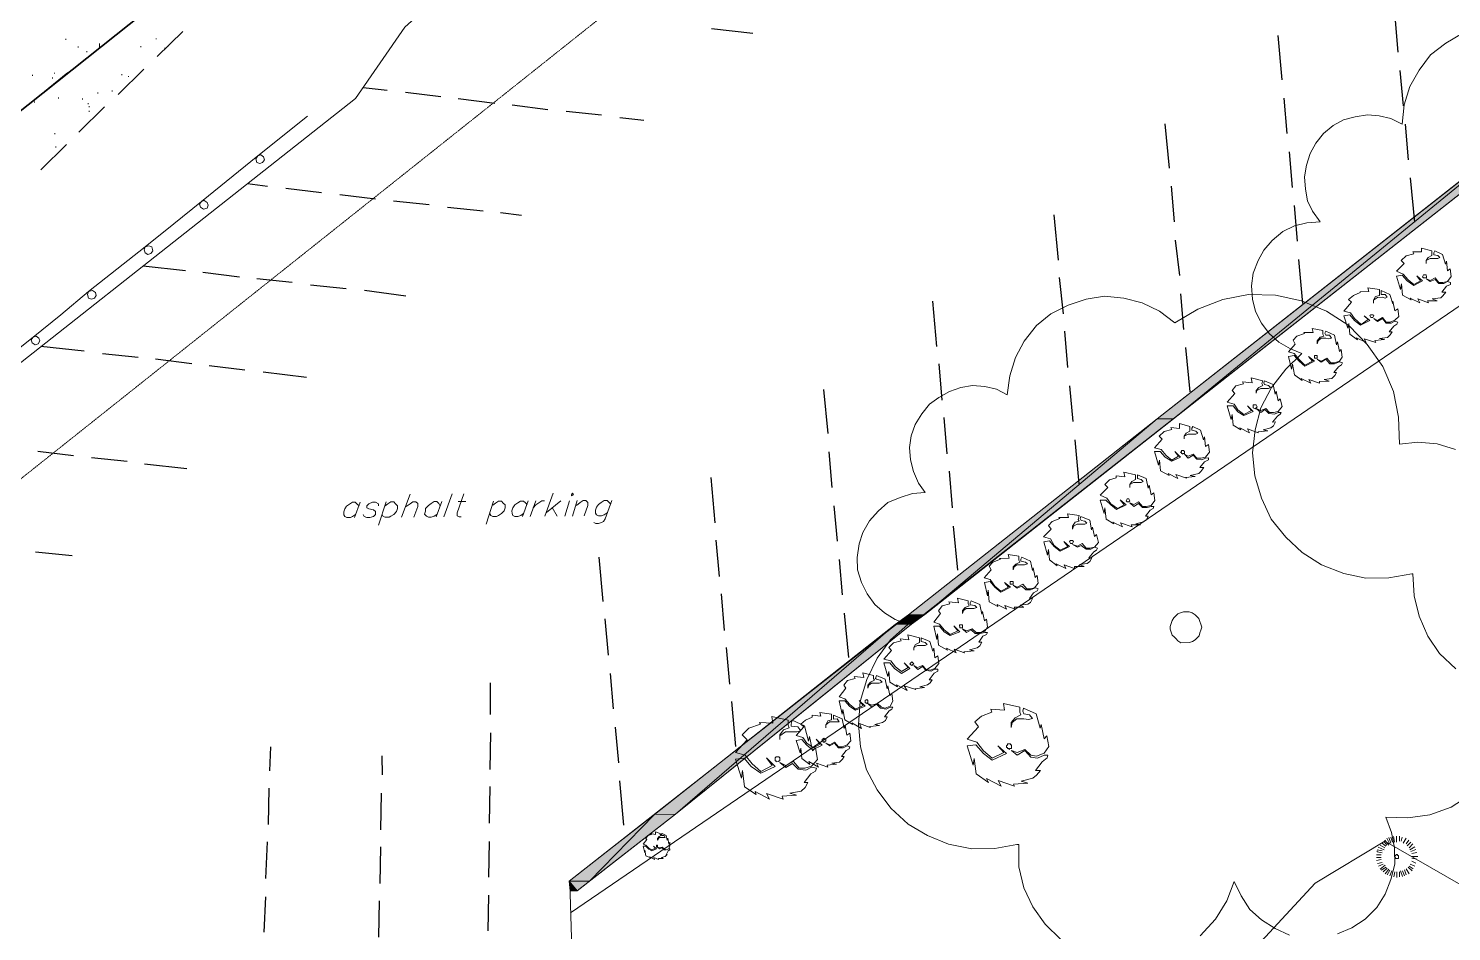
# Model space of a CAD drawing. Header units: inches. Extents: x -5728 to 15181, y 9834 to 15140.
# Drawn here: x 4789 to 5974, y 12573 to 13325 of the extents above; entities that cross this region are included whole.
import ezdxf

# ---------------------------------------------------------------- set-up
doc = ezdxf.new("R2010")
doc.units = ezdxf.units.IN
doc.header["$MEASUREMENT"] = 0
doc.linetypes.add('IMPORT-DASHEDX2 _4_', pattern=[0.1125, 0.075, -0.0375])
for name, color, linetype, lineweight in [('Building Setbacks', 1, 'IMPORT-DASHEDX2 _4_', 9), ('PDF_Geometry', 1, 'Continuous', 9), ('PDF_Solid Fills', 1, 'Continuous', 9), ('site plan converted for PDF_dwg', 1, 'Continuous', 9)]:
    doc.layers.add(name, color=color, linetype=linetype, lineweight=lineweight)

# ---------------------------------------------------------------- blocks, each defined once
blk = doc.blocks.new('site plan converted for PDF_dwg-1480341-SITE PLAN')
at = {"layer": 'PDF_Solid Fills', "lineweight": 15}
for points in [[(3605.7, 3125.8), (3619.3, 3125.8), (3939.3, 3384.2), (3698.8, 3197.9)], [(3619.3, 3125.8), (3939.3, 3384.2), (3952.9, 3384.2), (3698.7, 3187.3)], [(3397.7, 2964.2), (3411.3, 2964.2), (3605.7, 3125.8), (3516.2, 3056.2)], [(3411.3, 2964.2), (3605.7, 3125.8), (3619.3, 3125.8), (3516.1, 3045.6)], [(3386.5, 2956.2), (3400.1, 2956.2), (3397.7, 2964.2)], [(3400.1, 2956.2), (3397.7, 2964.2), (3411.3, 2964.2)], [(3184.9, 2799.4), (3202.5, 2799.4), (3386.5, 2956.2), (3333.6, 2915.1)], [(3202.5, 2799.4), (3386.5, 2956.2), (3400.1, 2956.2), (3333.5, 2903.4)], [(3113.7, 2744.2), (3130.5, 2744.2), (3184.9, 2799.4), (3151, 2773.1)], [(3130.5, 2744.2), (3184.9, 2799.4), (3202.5, 2799.4), (3150.9, 2759.9)], [(3114.5, 2736.2), (3120.1, 2736.2), (3113.7, 2744.2)], [(3120.1, 2736.2), (3113.7, 2744.2), (3130.5, 2744.2)]]:
    blk.add_hatch(color=155, dxfattribs=at).paths.add_polyline_path(points, flags=0)
at = {"layer": 'Building Setbacks', "color": 147}
blk.add_line((987.4, 1770.4), (4303.5, 4372.2), dxfattribs=at)
at = {"layer": 'PDF_Geometry', "color": 155, "lineweight": 15}
for p, q in [((4543.3, 3679.4), (3114.5, 2717.8)), ((2699.3, 3448.2), (2699.3, 3447.4)), ((2712.9, 3429), (2736.1, 3447.4)), ((2774.5, 3448.2), (2774.5, 3447.4)), ((2796.9, 3453.8), (2775.3, 3433)), ((2709.7, 3441.8), (2709.7, 3441)), ((2716.9, 3437.8), (2716.9, 3437)), ((2727.3, 3441), (2727.3, 3444.2)), ((2761.7, 3441.8), (2761.7, 3441)), ((2781.7, 3440.2), (2781.7, 3439.4)), ((2784.1, 3441.8), (2784.1, 3441)), ((2671.3, 3418.6), (2671.3, 3417.8)), ((2676.9, 3401), (2700.9, 3420.2)), ((2688.1, 3416.2), (2688.1, 3415.4)), ((2689.7, 3420.2), (2689.7, 3419.4)), ((2764.1, 3422.6), (2742.5, 3401.8)), ((2745.7, 3418.6), (2745.7, 3417.8)), ((2751.3, 3417), (2751.3, 3416.2)), ((2725.7, 3403.4), (2725.7, 3402.6)), ((2737.7, 3405), (2737.7, 3404.2)), ((2672.9, 3396.2), (2672.9, 3395.4)), ((2692.9, 3399.4), (2692.9, 3398.6)), ((2731.3, 3391.4), (2709.7, 3370.6)), ((2712.9, 3398.6), (2712.9, 3397.8)), ((2717.7, 3394.6), (2717.7, 3393.8)), ((2718.5, 3392.2), (2718.5, 3391.4)), ((2718.5, 3388.2), (2718.5, 3387.4)), ((2689.7, 3369.8), (2689.7, 3369)), ((2699.3, 3360.2), (2677.7, 3339.4)), ((2690.5, 3358.6), (2690.5, 3357.8)), ((2941.7, 3061), (2936.9, 3048.2)), ((2963.3, 3061), (2956.9, 3041.8)), ((2976.1, 3048.2), (2983.3, 3067.4)), ((3009.7, 3061), (3004.9, 3048.2)), ((3011.3, 3048.2), (3018.5, 3067.4)), ((3023.3, 3061), (3029.7, 3061)), ((3052.9, 3061), (3046.5, 3041.8)), ((3081.7, 3061), (3076.9, 3048.2)), ((3083.3, 3048.2), (3088.1, 3061)), ((3095.3, 3048.2), (3102.5, 3067.4)), ((3108.9, 3061), (3096.9, 3051.4)), ((3116.1, 3061), (3112.1, 3048.2)), ((3118.5, 3048.2), (3122.5, 3061)), ((3101.7, 3055.4), (3105.7, 3048.2)), ((3792.1, 2773), (3794.5, 2769.8)), ((3792.9, 2773.8), (3796.1, 2769.8)), ((3794.5, 2775.4), (3796.9, 2770.6)), ((3796.1, 2776.2), (3797.7, 2771.4)), ((3797.7, 2776.2), (3799.3, 2772.2)), ((3800.1, 2777), (3800.9, 2772.2)), ((3802.5, 2777), (3802.5, 2772.2)), ((3804.9, 2777), (3804.9, 2773)), ((3807.3, 2776.2), (3806.5, 2773)), ((3810.5, 2775.4), (3808.1, 2771.4)), ((3812.9, 2773.8), (3810.5, 2770.6)), ((3814.5, 2772.2), (3811.3, 2769)), ((3785.7, 2761.8), (3789.7, 2761.8)), ((3786.5, 2765.8), (3790.5, 2765)), ((3787.3, 2768.2), (3792.1, 2765.8)), ((3788.9, 2769.8), (3792.9, 2767.4)), ((3790.5, 2771.4), (3793.7, 2769)), ((3816.1, 2770.6), (3812.9, 2767.4)), ((3817.7, 2768.2), (3813.7, 2765.8)), ((3818.5, 2765.8), (3814.5, 2764.2)), ((3819.3, 2763.4), (3815.3, 2762.6)), ((3820.1, 2760.2), (3815.3, 2760.2)), ((3785.7, 2759.4), (3789.7, 2759.4)), ((3785.7, 2757), (3789.7, 2757.8)), ((3786.5, 2754.6), (3790.5, 2755.4)), ((3787.3, 2752.2), (3791.3, 2753.8)), ((3788.9, 2749.8), (3792.9, 2753)), ((3789.7, 2749), (3793.7, 2751.4)), ((3791.3, 2747.4), (3794.5, 2750.6)), ((3792.9, 2745.8), (3796.1, 2749.8)), ((3794.5, 2745), (3796.9, 2749)), ((3810.5, 2745), (3808.9, 2749)), ((3812.9, 2745.8), (3810.5, 2749.8)), ((3815.3, 2748.2), (3812.1, 2751.4)), ((3816.1, 2749.8), (3812.9, 2752.2)), ((3817.7, 2752.2), (3813.7, 2753.8)), ((3819.3, 2757.8), (3815.3, 2758.6)), ((3815.3, 2756.2), (3818.5, 2754.6)), ((3796.9, 2744.2), (3798.5, 2748.2)), ((3800.1, 2743.4), (3800.9, 2747.4)), ((3802.5, 2742.6), (3802.5, 2747.4)), ((3804.9, 2743.4), (3804.9, 2747.4)), ((3807.3, 2743.4), (3805.7, 2748.2)), ((3808.9, 2744.2), (3807.3, 2748.2))]:
    blk.add_line(p, q, dxfattribs=at)
at = {"layer": 'PDF_Geometry', "color": 165, "lineweight": 25}
for p, q in [((3805.7, 3459.4), (3808.1, 3429.8)), ((3271.3, 3449), (3236.9, 3453)), ((3708.1, 3444.2), (3711.3, 3407.4)), ((3809.7, 3414.6), (3812.1, 3385)), ((2966.5, 3403.4), (2946.5, 3405.8)), ((3011.3, 3397.8), (2981.7, 3401.8)), ((3056.1, 3392.2), (3025.7, 3396.2)), ((3100.1, 3386.6), (3070.5, 3390.6)), ((3712.9, 3392.2), (3715.3, 3362.6)), ((3144.9, 3381.8), (3115.3, 3385)), ((3180.1, 3377), (3160.1, 3379.4)), ((3613.7, 3371.4), (3616.9, 3334.6)), ((3813.7, 3369.8), (3816.1, 3340.2)), ((3716.9, 3347.4), (3719.3, 3317.8)), ((2866.5, 3324.2), (2849.7, 3326.6)), ((2911.3, 3318.6), (2881.7, 3322.6)), ((2956.1, 3313), (2926.5, 3317)), ((3618.5, 3319.4), (3620.9, 3289.8)), ((3817.7, 3325), (3820.9, 3288.2)), ((3000.9, 3308.2), (2971.3, 3311.4)), ((3045.7, 3302.6), (3016.1, 3305.8)), ((3077.7, 3298.6), (3060.1, 3301)), ((3520.9, 3296.2), (3524.1, 3258.6)), ((3720.9, 3302.6), (3723.3, 3273)), ((3621.7, 3274.6), (3624.9, 3245)), ((2797.7, 3254.6), (2762.5, 3258.6)), ((3724.1, 3257.8), (3727.3, 3221)), ((2842.5, 3249), (2812.1, 3253)), ((2886.5, 3244.2), (2856.9, 3247.4)), ((2931.3, 3238.6), (2901.7, 3241.8)), ((2980.9, 3232.2), (2946.5, 3237)), ((3524.9, 3244.2), (3528.1, 3213.8)), ((3419.3, 3225), (3422.5, 3187.4)), ((3625.7, 3229.8), (3628.1, 3200.2)), ((3528.9, 3199.4), (3531.3, 3169)), ((2712.9, 3188.2), (2676.9, 3192.2)), ((2757.7, 3182.6), (2728.1, 3185.8)), ((2802.5, 3177), (2772.1, 3181)), ((2846.5, 3171.4), (2816.9, 3175.4)), ((3629.7, 3185), (3632.9, 3148.2)), ((2897.7, 3165), (2861.7, 3169.8)), ((3424.1, 3173), (3426.5, 3142.6)), ((3328.1, 3152.2), (3331.3, 3115.4)), ((3532.9, 3153.8), (3535.3, 3124.2)), ((3428.1, 3128.2), (3430.5, 3097.8)), ((2703.3, 3101), (2673.7, 3105)), ((3536.9, 3109), (3540.1, 3072.2)), ((2748.1, 3096.2), (2718.5, 3099.4)), ((2797.7, 3089.8), (2762.5, 3093.8)), ((3332.1, 3100.2), (3334.5, 3070.6)), ((3432.1, 3083.4), (3434.5, 3053)), ((3233.7, 3079.4), (3236.9, 3041.8)), ((3336.1, 3055.4), (3338.5, 3025.8)), ((3435.3, 3037.8), (3438.5, 3001)), ((2701.7, 3017.8), (2671.3, 3021)), ((3237.7, 3027.4), (3240.1, 2997)), ((3140.1, 3013.8), (3143.3, 2977)), ((3340.1, 3010.6), (3342.5, 2981)), ((3241.7, 2982.6), (3244.1, 2952.2)), ((3144.9, 2962.6), (3147.3, 2932.2)), ((3344.1, 2965.8), (3347.3, 2929)), ((3245.7, 2937.8), (3248.1, 2907.4)), ((3148.9, 2917), (3151.3, 2887.4)), ((3048.9, 2909.8), (3048.9, 2883.4)), ((3249.7, 2893), (3252.9, 2855.4)), ((3048.9, 2868.2), (3048.1, 2837.8)), ((3152.9, 2872.2), (3155.3, 2842.6)), ((2865.7, 2857.8), (2864.9, 2837.8)), ((2958.5, 2849.8), (2958.5, 2833.8)), ((2864.1, 2823.4), (2863.3, 2793)), ((3048.1, 2823.4), (3047.3, 2793)), ((3156.1, 2827.4), (3159.3, 2790.6)), ((2957.7, 2818.6), (2956.9, 2788.2)), ((2862.5, 2778.6), (2860.9, 2748.2)), ((2956.9, 2773.8), (2956.1, 2743.4)), ((3047.3, 2777.8), (3046.5, 2748.2)), ((2860.9, 2733), (2859.3, 2703.4)), ((2955.3, 2729), (2954.5, 2698.6)), ((3046.5, 2733), (3045.7, 2703.4))]:
    blk.add_line(p, q, dxfattribs=at)
at = {"layer": 'PDF_Geometry', "color": 157, "lineweight": 35, "flags": 128}
blk.add_lwpolyline([(1834.5, 362.6), (4520.1, 325), (4553.7, 4365.8), (4155.3, 4561), (679.3, 1833.8)], close=True, dxfattribs=at)
at = {"layer": 'PDF_Geometry', "color": 155, "lineweight": 15, "flags": 128}
for points in [[(4090.5, 4273.8), (4061.7, 4280.2), (3989.7, 4261), (3863.3, 4188.2), (3843.3, 4096.2), (3748.9, 4089), (3404.1, 3861), (3161.7, 3677.8), (3098.5, 3560.2), (2981.7, 3456.2), (2940.1, 3397), (2523.3, 3073), (2161.7, 2769.8), (2062.5, 2687.4), (2060.1, 2472.2), (2195.3, 2394.6), (2096.9, 2289), (2048.9, 2209), (2038.5, 2017.8)], [(3861.7, 3445), (3848.1, 3437), (3835.3, 3427.4), (3825.7, 3414.6), (3817.7, 3401), (3812.9, 3385.8), (3811.3, 3369.8), (3801.7, 3374.6), (3792.1, 3377), (3782.5, 3377.8), (3772.1, 3376.2), (3762.5, 3373.8), (3753.7, 3369), (3745.7, 3362.6), (3739.3, 3354.6), (3734.5, 3345.8), (3731.3, 3336.2), (3729.7, 3326.6), (3730.5, 3316.2), (3732.1, 3306.6), (3736.1, 3297.8), (3742.5, 3289), (3731.3, 3288.2), (3720.9, 3285.8), (3711.3, 3281), (3702.5, 3273.8), (3695.3, 3265.8), (3690.5, 3257), (3686.5, 3246.6), (3684.9, 3236.2), (3685.7, 3225), (3688.1, 3214.6), (3692.9, 3205), (3699.3, 3196.2), (3707.3, 3189), (3716.9, 3183.4), (3726.5, 3179.4), (3712.9, 3166.6), (3700.9, 3151.4), (3692.1, 3134.6), (3687.3, 3116.2), (3684.9, 3097), (3686.5, 3077.8), (3692.1, 3059.4), (3700.1, 3041.8), (3712.1, 3026.6), (3725.7, 3013.8), (3741.7, 3003.4), (3760.1, 2996.2), (3778.5, 2992.2), (3797.7, 2992.2), (3816.9, 2995.4), (3817.7, 2995.4), (3818.5, 2977), (3822.5, 2960.2), (3829.7, 2943.4), (3839.3, 2929), (3852.9, 2916.2)], [(2900.1, 3382.6), (2858.5, 3349.8), (2811.3, 3312.2), (2788.1, 3293.8), (2764.1, 3274.6), (2716.9, 3237.8), (2693.7, 3218.6), (2670.5, 3200.2), (2623.3, 3163.4), (2600.1, 3144.2), (2576.1, 3125.8), (2528.9, 3088.2), (2505.7, 3069.8), (2482.5, 3051.4), (2435.3, 3013.8), (2412.1, 2995.4), (2388.1, 2976.2), (2340.9, 2939.4), (2317.7, 2921), (2294.5, 2901.8), (2247.3, 2865), (2223.3, 2845.8), (2181.7, 2813)], [(3638.5, 2695.4), (3651.3, 2709), (3660.9, 2724.2), (3667.3, 2740.2), (3672.9, 2728.2), (3680.1, 2717), (3689.7, 2708.2), (3700.9, 2701), (3712.9, 2695.4)], [(3752.9, 2696.2), (3764.9, 2701), (3776.1, 2708.2), (3785.7, 2717.8), (3792.9, 2729), (3797.7, 2741), (3800.9, 2753.8), (3800.9, 2767.4), (3798.5, 2780.2), (3793.7, 2793), (3812.1, 2792.2), (3830.5, 2794.6), (3848.1, 2801), (3863.3, 2810.6)], [(3853.7, 3098.6), (3838.5, 3103.4), (3822.5, 3105), (3807.3, 3103.4), (3806.5, 3125.8), (3802.5, 3147.4), (3793.7, 3168.2), (3780.9, 3186.6), (3765.7, 3202.6), (3747.3, 3214.6), (3726.5, 3223.4), (3704.9, 3228.2), (3682.5, 3229), (3660.9, 3225), (3640.1, 3217), (3620.9, 3205.8), (3608.1, 3215.4), (3593.7, 3222.6), (3578.5, 3226.6), (3562.5, 3228.2), (3547.3, 3225.8), (3532.1, 3221), (3517.7, 3213.8), (3505.7, 3204.2), (3495.3, 3191.4), (3488.1, 3177.8), (3483.3, 3162.6), (3480.9, 3146.6), (3472.1, 3151.4), (3462.5, 3153.8), (3452.1, 3154.6), (3442.5, 3153), (3432.9, 3149.8), (3424.1, 3145), (3416.1, 3139.4), (3409.7, 3131.4), (3404.1, 3122.6), (3400.9, 3113), (3399.3, 3103.4), (3400.1, 3093), (3402.5, 3083.4), (3406.5, 3073.8), (3412.1, 3065.8), (3401.7, 3065), (3391.3, 3061.8), (3380.9, 3057.8), (3372.9, 3050.6), (3365.7, 3042.6), (3360.1, 3033), (3356.9, 3023.4), (3355.3, 3012.2), (3355.3, 3001.8), (3358.5, 2991.4), (3363.3, 2981.8), (3369.7, 2973), (3377.7, 2965.8), (3386.5, 2960.2), (3396.9, 2956.2), (3382.5, 2943.4), (3371.3, 2928.2), (3362.5, 2910.6), (3356.9, 2892.2), (3355.3, 2873), (3356.9, 2854.6), (3361.7, 2835.4), (3370.5, 2818.6), (3381.7, 2803.4), (3396.1, 2789.8), (3412.1, 2780.2), (3429.7, 2773), (3448.9, 2769), (3468.1, 2769), (3486.5, 2772.2), (3488.1, 2772.2), (3488.1, 2753.8), (3492.1, 2736.2), (3499.3, 2720.2), (3509.7, 2705.8), (3522.5, 2693)], [(2940.9, 3057.8), (2939.3, 3059.4), (2937.7, 3061), (2935.3, 3061), (2932.9, 3059.4), (2930.5, 3057.8), (2928.9, 3055.4), (2928.1, 3053), (2928.1, 3050.6), (2928.9, 3049), (2930.5, 3048.2), (2933.7, 3048.2), (2935.3, 3049), (2937.7, 3050.6)], [(2956.9, 3057.8), (2956.9, 3059.4), (2954.5, 3061), (2952.1, 3061), (2948.9, 3059.4), (2947.3, 3057.8), (2947.3, 3056.2), (2948.9, 3055.4), (2952.9, 3054.6), (2954.5, 3053), (2954.5, 3050.6), (2952.9, 3049), (2949.7, 3048.2), (2947.3, 3048.2), (2944.9, 3049), (2944.1, 3050.6)], [(2962.5, 3057.8), (2964.9, 3059.4), (2967.3, 3061), (2969.7, 3061), (2971.3, 3059.4), (2972.9, 3057.8), (2972.9, 3055.4), (2972.1, 3053), (2969.7, 3050.6), (2967.3, 3049), (2965.7, 3048.2), (2962.5, 3048.2), (2960.9, 3049), (2960.1, 3050.6)], [(2980.1, 3057), (2983.3, 3059.4), (2985.7, 3061), (2988.1, 3061), (2989.7, 3059.4), (2989.7, 3057), (2986.5, 3048.2)], [(3008.1, 3057.8), (3007.3, 3059.4), (3005.7, 3061), (3003.3, 3061), (3000.9, 3059.4), (2998.5, 3057.8), (2996.1, 3055.4), (2996.1, 3053), (2995.3, 3050.6), (2996.9, 3049), (2998.5, 3048.2), (3000.9, 3048.2), (3003.3, 3049), (3005.7, 3050.6)], [(3028.1, 3067.4), (3022.5, 3051.4), (3022.5, 3049), (3024.1, 3048.2), (3025.7, 3048.2)], [(3052.1, 3057.8), (3054.5, 3059.4), (3056.9, 3061), (3059.3, 3061), (3060.9, 3059.4), (3062.5, 3057.8), (3062.5, 3055.4), (3061.7, 3053), (3059.3, 3050.6), (3056.9, 3049), (3055.3, 3048.2), (3052.1, 3048.2), (3050.5, 3049), (3049.7, 3050.6)], [(3080.9, 3057.8), (3079.3, 3059.4), (3077.7, 3061), (3075.3, 3061), (3072.9, 3059.4), (3070.5, 3057.8), (3068.9, 3055.4), (3068.1, 3053), (3068.1, 3050.6), (3068.9, 3049), (3070.5, 3048.2), (3072.9, 3048.2), (3075.3, 3049), (3077.7, 3050.6)], [(3085.7, 3055.4), (3088.1, 3057.8), (3090.5, 3059.4), (3092.9, 3061), (3095.3, 3061)], [(3121.7, 3057), (3124.9, 3059.4), (3127.3, 3061), (3129.7, 3061), (3131.3, 3059.4), (3131.3, 3057), (3128.1, 3048.2)], [(3151.3, 3061), (3145.7, 3045.8), (3144.1, 3043.4), (3142.5, 3042.6), (3140.1, 3041.8), (3137.7, 3041.8), (3136.1, 3042.6)], [(3150.5, 3057.8), (3148.9, 3059.4), (3147.3, 3061), (3144.9, 3061), (3142.5, 3059.4), (3140.1, 3057.8), (3138.5, 3055.4), (3137.7, 3053), (3137.7, 3050.6), (3138.5, 3049), (3140.1, 3048.2), (3142.5, 3048.2), (3144.9, 3049), (3147.3, 3050.6)], [(4020.1, 2464.2), (4062.5, 2578.6), (4056.9, 2673.8), (4027.3, 2721.8), (3967.3, 2736.2), (3881.7, 2721), (3792.9, 2773), (3734.5, 2738.6), (3675.3, 2675.4), (3661.7, 2665), (3592.9, 2657.8), (3529.7, 2652.2)], [(3786.5, 2765), (3786.5, 2764.2), (3790.5, 2763.4)], [(3114.5, 2736.2), (3114.5, 2733.8), (3116.1, 2660.2), (3115.3, 2613.8)]]:
    blk.add_lwpolyline(points, dxfattribs=at)
for points in [[(3202.5, 2799.4), (3400.1, 2956.2), (3952.9, 3384.2), (4487.3, 3795.4), (4488.1, 3950.6), (4195.3, 4193.8), (4095.3, 4280.2), (4090.5, 4273.8), (4178.5, 4197.8), (4479.3, 3946.6), (4477.7, 3799.4), (3947.3, 3390.6), (3605.7, 3125.8), (3397.7, 2964.2), (3113.7, 2744.2), (3114.5, 2736.2), (3120.1, 2736.2)], [(2862.5, 3344.2), (2864.1, 3346.6), (2863.3, 3349), (2860.9, 3350.6), (2858.5, 3349.8), (2856.9, 3347.4), (2857.7, 3344.2), (2860.1, 3343.4)], [(2816.1, 3306.6), (2816.9, 3309), (2816.1, 3311.4), (2813.7, 3313), (2811.3, 3312.2), (2809.7, 3309.8), (2810.5, 3307.4), (2812.9, 3305.8)], [(2768.9, 3269), (2770.5, 3271.4), (2769.7, 3274.6), (2767.3, 3275.4), (2764.1, 3274.6), (2763.3, 3272.2), (2764.1, 3269.8), (2766.5, 3268.2)], [(3839.3, 3222.6), (3835.3, 3224.2), (3842.5, 3225), (3844.1, 3226.6), (3846.5, 3229.8), (3843.3, 3229.8), (3847.3, 3234.6), (3850.5, 3236.2), (3850.5, 3237.8), (3848.1, 3238.6), (3844.9, 3237), (3840.9, 3237), (3837.7, 3240.2), (3833.7, 3238.6), (3830.5, 3241), (3833.7, 3239.4), (3837.7, 3241.8), (3840.9, 3237.8), (3844.1, 3237.8), (3848.1, 3238.6), (3851.3, 3242.6), (3850.5, 3249), (3848.1, 3247.4), (3847.3, 3255.4), (3846.5, 3253), (3844.1, 3261), (3837.7, 3264.2), (3836.9, 3262.6), (3836.9, 3261), (3840.1, 3260.2), (3841.7, 3258.6), (3840.1, 3257.8), (3833.7, 3257.8), (3830.5, 3256.2), (3830.5, 3253.8), (3830.5, 3256.2), (3832.1, 3258.6), (3835.3, 3260.2), (3835.3, 3264.2), (3826.5, 3266.6), (3826.5, 3263.4), (3819.3, 3263.4), (3820.1, 3261.8), (3813.7, 3260.2), (3809.7, 3256.2), (3812.1, 3253.8), (3805.7, 3247.4), (3811.3, 3245), (3815.3, 3240.2), (3820.1, 3236.2), (3825.7, 3239.4), (3822.5, 3243.4), (3827.3, 3239.4), (3820.1, 3235.4), (3814.5, 3239.4), (3810.5, 3244.2), (3805.7, 3243.4), (3808.9, 3232.2), (3809.7, 3237), (3810.5, 3227.4), (3817.7, 3223.4), (3816.9, 3225), (3824.9, 3221), (3823.3, 3224.2), (3832.1, 3221), (3831.3, 3222.6)], [(2721.7, 3232.2), (2723.3, 3234.6), (2722.5, 3237), (2720.1, 3238.6), (2716.9, 3237.8), (2716.1, 3235.4), (2716.9, 3232.2), (2719.3, 3231.4)], [(3830.5, 3242.6), (3830.5, 3244.2), (3828.1, 3244.2), (3827.3, 3242.6), (3828.1, 3241.8), (3830.5, 3241.8)], [(3795.3, 3190.6), (3791.3, 3191.4), (3797.7, 3192.2), (3800.1, 3194.6), (3801.7, 3197), (3799.3, 3197), (3803.3, 3201.8), (3805.7, 3203.4), (3806.5, 3205), (3804.1, 3205.8), (3800.9, 3204.2), (3796.9, 3204.2), (3793.7, 3208.2), (3789.7, 3205.8), (3786.5, 3208.2), (3789.7, 3206.6), (3793.7, 3209), (3796.9, 3205), (3800.1, 3205), (3804.1, 3206.6), (3807.3, 3209.8), (3806.5, 3216.2), (3804.1, 3214.6), (3802.5, 3222.6), (3802.5, 3220.2), (3800.1, 3228.2), (3792.9, 3231.4), (3792.9, 3228.2), (3796.1, 3228.2), (3797.7, 3225.8), (3796.1, 3225), (3793.7, 3225.8), (3789.7, 3225.8), (3786.5, 3223.4), (3786.5, 3221), (3786.5, 3223.4), (3788.1, 3226.6), (3791.3, 3227.4), (3791.3, 3232.2), (3781.7, 3233.8), (3782.5, 3230.6), (3775.3, 3230.6), (3775.3, 3229.8), (3769.7, 3227.4), (3765.7, 3224.2), (3768.1, 3221.8), (3761.7, 3214.6), (3767.3, 3213), (3770.5, 3208.2), (3776.1, 3203.4), (3781.7, 3207.4), (3778.5, 3210.6), (3783.3, 3206.6), (3775.3, 3202.6), (3770.5, 3206.6), (3766.5, 3211.4), (3761.7, 3210.6), (3764.9, 3200.2), (3765.7, 3204.2), (3766.5, 3195.4), (3772.9, 3190.6), (3772.1, 3192.2), (3780.1, 3188.2), (3778.5, 3191.4), (3788.1, 3188.2), (3787.3, 3189.8)], [(3786.5, 3210.6), (3785.7, 3211.4), (3784.1, 3211.4), (3783.3, 3210.6), (3784.1, 3209), (3785.7, 3209)], [(2674.5, 3194.6), (2676.1, 3197), (2675.3, 3199.4), (2672.9, 3201), (2670.5, 3200.2), (2668.9, 3197.8), (2669.7, 3195.4), (2672.1, 3193.8)], [(3748.9, 3156.2), (3744.9, 3157.8), (3751.3, 3158.6), (3753.7, 3161), (3755.3, 3163.4), (3752.9, 3163.4), (3756.9, 3168.2), (3759.3, 3169.8), (3760.1, 3171.4), (3757.7, 3172.2), (3753.7, 3170.6), (3749.7, 3170.6), (3746.5, 3174.6), (3742.5, 3172.2), (3739.3, 3174.6), (3742.5, 3173), (3747.3, 3175.4), (3750.5, 3171.4), (3753.7, 3171.4), (3757.7, 3173), (3760.1, 3176.2), (3759.3, 3182.6), (3757.7, 3181), (3756.1, 3189), (3755.3, 3186.6), (3753.7, 3194.6), (3746.5, 3197.8), (3745.7, 3196.2), (3746.5, 3194.6), (3749.7, 3194.6), (3751.3, 3192.2), (3748.9, 3191.4), (3746.5, 3192.2), (3742.5, 3192.2), (3740.1, 3189.8), (3739.3, 3187.4), (3739.3, 3189.8), (3741.7, 3193), (3744.9, 3193.8), (3744.1, 3195.4), (3744.1, 3198.6), (3735.3, 3200.2), (3736.1, 3197), (3728.1, 3197), (3728.9, 3196.2), (3722.5, 3193.8), (3719.3, 3190.6), (3720.9, 3187.4), (3715.3, 3181), (3720.1, 3179.4), (3724.1, 3174.6), (3728.9, 3169.8), (3735.3, 3173), (3732.1, 3177), (3736.9, 3173), (3728.9, 3169), (3724.1, 3173), (3720.1, 3177.8), (3715.3, 3177), (3717.7, 3166.6), (3718.5, 3170.6), (3720.1, 3161.8), (3726.5, 3157), (3725.7, 3158.6), (3733.7, 3154.6), (3732.1, 3157.8), (3740.9, 3154.6), (3740.9, 3156.2)], [(3739.3, 3177), (3739.3, 3177.8), (3736.9, 3177.8), (3736.9, 3175.4), (3739.3, 3175.4)], [(3697.7, 3115.4), (3693.7, 3116.2), (3700.1, 3117.8), (3702.5, 3119.4), (3704.1, 3122.6), (3701.7, 3122.6), (3705.7, 3127.4), (3708.1, 3129), (3708.9, 3130.6), (3706.5, 3130.6), (3703.3, 3129), (3698.5, 3129.8), (3695.3, 3133), (3692.1, 3130.6), (3688.1, 3133.8), (3692.1, 3132.2), (3696.1, 3133.8), (3699.3, 3130.6), (3702.5, 3130.6), (3706.5, 3131.4), (3709.7, 3135.4), (3708.1, 3141.8), (3706.5, 3140.2), (3704.9, 3148.2), (3704.1, 3145.8), (3702.5, 3153.8), (3695.3, 3157), (3694.5, 3155.4), (3695.3, 3153.8), (3698.5, 3153), (3700.1, 3151.4), (3698.5, 3150.6), (3692.1, 3150.6), (3688.9, 3149), (3688.1, 3146.6), (3688.1, 3149), (3690.5, 3151.4), (3693.7, 3153), (3692.9, 3154.6), (3693.7, 3157), (3684.1, 3159.4), (3684.9, 3155.4), (3676.9, 3156.2), (3677.7, 3154.6), (3671.3, 3153), (3668.1, 3149), (3670.5, 3146.6), (3664.1, 3139.4), (3669.7, 3137.8), (3672.9, 3133), (3677.7, 3129), (3684.1, 3132.2), (3680.9, 3136.2), (3685.7, 3131.4), (3677.7, 3128.2), (3672.9, 3131.4), (3668.9, 3136.2), (3664.1, 3136.2), (3667.3, 3125), (3668.1, 3129), (3668.9, 3120.2), (3675.3, 3116.2), (3674.5, 3117.8), (3682.5, 3113.8), (3680.9, 3117), (3689.7, 3113.8), (3689.7, 3114.6)], [(3688.9, 3135.4), (3688.1, 3137), (3685.7, 3137), (3685.7, 3134.6), (3687.3, 3133.8), (3688.1, 3134.6)], [(3636.9, 3077.8), (3632.9, 3078.6), (3640.1, 3080.2), (3641.7, 3081.8), (3644.1, 3085), (3640.9, 3085), (3644.9, 3089.8), (3648.1, 3091.4), (3648.1, 3093), (3645.7, 3093), (3642.5, 3091.4), (3638.5, 3092.2), (3635.3, 3095.4), (3631.3, 3093), (3628.1, 3096.2), (3631.3, 3094.6), (3635.3, 3096.2), (3638.5, 3093), (3641.7, 3093), (3645.7, 3093.8), (3648.9, 3097.8), (3648.1, 3104.2), (3645.7, 3102.6), (3644.9, 3110.6), (3644.1, 3108.2), (3641.7, 3116.2), (3635.3, 3119.4), (3634.5, 3117.8), (3634.5, 3116.2), (3637.7, 3115.4), (3639.3, 3113.8), (3637.7, 3113), (3631.3, 3113), (3628.1, 3111.4), (3628.1, 3109), (3628.1, 3111.4), (3629.7, 3113.8), (3632.9, 3115.4), (3632.9, 3119.4), (3624.1, 3121.8), (3624.1, 3117.8), (3616.9, 3118.6), (3617.7, 3117), (3611.3, 3115.4), (3607.3, 3111.4), (3609.7, 3109), (3603.3, 3101.8), (3608.9, 3100.2), (3612.9, 3095.4), (3617.7, 3091.4), (3623.3, 3094.6), (3620.1, 3098.6), (3624.9, 3093.8), (3617.7, 3090.6), (3612.1, 3093.8), (3608.1, 3098.6), (3603.3, 3098.6), (3606.5, 3087.4), (3607.3, 3091.4), (3608.1, 3082.6), (3615.3, 3078.6), (3614.5, 3080.2), (3622.5, 3076.2), (3620.9, 3079.4), (3629.7, 3076.2), (3628.9, 3077)], [(3628.1, 3097.8), (3628.1, 3098.6), (3627.3, 3099.4), (3625.7, 3099.4), (3625.7, 3098.6), (3624.9, 3097.8), (3625.7, 3097.8), (3625.7, 3097), (3626.5, 3097), (3626.5, 3096.2), (3627.3, 3097), (3628.1, 3097)], [(3591.3, 3037.8), (3587.3, 3038.6), (3593.7, 3040.2), (3596.1, 3041.8), (3597.7, 3045), (3595.3, 3045), (3599.3, 3049.8), (3601.7, 3051.4), (3602.5, 3053), (3600.1, 3053), (3596.9, 3052.2), (3592.9, 3052.2), (3589.7, 3055.4), (3585.7, 3053), (3582.5, 3056.2), (3585.7, 3054.6), (3589.7, 3057), (3592.9, 3053), (3596.1, 3053), (3600.1, 3053.8), (3603.3, 3057.8), (3602.5, 3064.2), (3600.1, 3062.6), (3598.5, 3070.6), (3597.7, 3068.2), (3596.1, 3076.2), (3588.9, 3079.4), (3588.9, 3076.2), (3592.1, 3075.4), (3593.7, 3073.8), (3592.1, 3073), (3585.7, 3073), (3582.5, 3071.4), (3582.5, 3069), (3582.5, 3071.4), (3584.1, 3073.8), (3587.3, 3075.4), (3587.3, 3079.4), (3577.7, 3081.8), (3578.5, 3077.8), (3571.3, 3078.6), (3571.3, 3077), (3565.7, 3075.4), (3561.7, 3071.4), (3564.1, 3069), (3557.7, 3062.6), (3563.3, 3060.2), (3566.5, 3055.4), (3572.1, 3051.4), (3577.7, 3054.6), (3574.5, 3058.6), (3579.3, 3054.6), (3571.3, 3050.6), (3566.5, 3054.6), (3562.5, 3058.6), (3557.7, 3058.6), (3560.9, 3047.4), (3561.7, 3052.2), (3562.5, 3042.6), (3568.9, 3038.6), (3568.1, 3040.2), (3576.1, 3036.2), (3574.5, 3039.4), (3584.1, 3036.2), (3583.3, 3037.8)], [(3117.7, 3065.8), (3117.7, 3065), (3119.3, 3065.8), (3118.5, 3067.4)], [(3582.5, 3057.8), (3581.7, 3059.4), (3580.1, 3059.4), (3579.3, 3057.8), (3580.1, 3057), (3581.7, 3057)], [(3544.1, 3003.4), (3540.1, 3005), (3546.5, 3005.8), (3548.9, 3007.4), (3550.5, 3010.6), (3548.1, 3010.6), (3552.1, 3015.4), (3554.5, 3017), (3555.3, 3018.6), (3552.9, 3019.4), (3549.7, 3017.8), (3545.7, 3017.8), (3541.7, 3021), (3538.5, 3019.4), (3534.5, 3021.8), (3538.5, 3020.2), (3542.5, 3022.6), (3545.7, 3018.6), (3548.9, 3018.6), (3552.9, 3019.4), (3556.1, 3023.4), (3554.5, 3029.8), (3552.9, 3028.2), (3551.3, 3036.2), (3550.5, 3033.8), (3548.9, 3041.8), (3541.7, 3045), (3540.9, 3043.4), (3541.7, 3041.8), (3544.9, 3041), (3546.5, 3039.4), (3544.9, 3038.6), (3538.5, 3038.6), (3535.3, 3037), (3534.5, 3034.6), (3534.5, 3037), (3536.9, 3040.2), (3540.1, 3041), (3539.3, 3042.6), (3540.1, 3045.8), (3530.5, 3047.4), (3531.3, 3044.2), (3523.3, 3044.2), (3524.1, 3043.4), (3517.7, 3041), (3514.5, 3037.8), (3516.9, 3034.6), (3510.5, 3028.2), (3516.1, 3026.6), (3519.3, 3021), (3524.1, 3017), (3530.5, 3020.2), (3527.3, 3024.2), (3532.1, 3020.2), (3524.1, 3016.2), (3519.3, 3020.2), (3515.3, 3025), (3510.5, 3024.2), (3513.7, 3013), (3514.5, 3017.8), (3515.3, 3009), (3521.7, 3004.2), (3520.9, 3005.8), (3528.9, 3001.8), (3527.3, 3005), (3536.1, 3001.8), (3536.1, 3003.4)], [(3535.3, 3024.2), (3534.5, 3025), (3532.9, 3025), (3532.1, 3024.2), (3532.9, 3022.6), (3534.5, 3022.6)], [(3493.7, 2969.8), (3490.5, 2971.4), (3496.9, 2972.2), (3499.3, 2973.8), (3500.9, 2977), (3498.5, 2977), (3501.7, 2981.8), (3504.9, 2983.4), (3505.7, 2985), (3503.3, 2985.8), (3499.3, 2984.2), (3495.3, 2984.2), (3492.1, 2987.4), (3488.1, 2985.8), (3484.9, 2988.2), (3488.1, 2986.6), (3492.9, 2989), (3496.1, 2985), (3499.3, 2985), (3502.5, 2985.8), (3505.7, 2989.8), (3504.9, 2996.2), (3503.3, 2994.6), (3501.7, 3002.6), (3500.9, 3000.2), (3499.3, 3008.2), (3492.1, 3011.4), (3491.3, 3009.8), (3491.3, 3008.2), (3495.3, 3007.4), (3496.9, 3005.8), (3494.5, 3005), (3488.1, 3005), (3485.7, 3003.4), (3484.9, 3001), (3484.9, 3003.4), (3487.3, 3005.8), (3490.5, 3007.4), (3489.7, 3009), (3489.7, 3012.2), (3480.9, 3013.8), (3481.7, 3010.6), (3473.7, 3010.6), (3474.5, 3009.8), (3468.1, 3007.4), (3464.9, 3004.2), (3466.5, 3001), (3460.9, 2994.6), (3465.7, 2993), (3469.7, 2987.4), (3474.5, 2983.4), (3480.9, 2986.6), (3477.7, 2990.6), (3482.5, 2986.6), (3474.5, 2982.6), (3469.7, 2986.6), (3465.7, 2991.4), (3460.9, 2990.6), (3463.3, 2979.4), (3464.1, 2984.2), (3464.9, 2974.6), (3472.1, 2970.6), (3471.3, 2972.2), (3479.3, 2968.2), (3477.7, 2971.4), (3486.5, 2968.2), (3485.7, 2969.8)], [(3484.9, 2989.8), (3484.9, 2991.4), (3482.5, 2991.4), (3482.5, 2989), (3484.9, 2989)], [(3452.1, 2933.8), (3448.1, 2934.6), (3454.5, 2936.2), (3456.9, 2937.8), (3458.5, 2941), (3456.1, 2941), (3459.3, 2945.8), (3462.5, 2947.4), (3463.3, 2949), (3460.9, 2949), (3456.9, 2948.2), (3452.9, 2948.2), (3449.7, 2951.4), (3445.7, 2949), (3442.5, 2952.2), (3445.7, 2950.6), (3450.5, 2952.2), (3453.7, 2949), (3456.9, 2949), (3460.9, 2949.8), (3463.3, 2953.8), (3462.5, 2960.2), (3460.9, 2958.6), (3459.3, 2966.6), (3458.5, 2964.2), (3456.9, 2972.2), (3449.7, 2975.4), (3448.9, 2973.8), (3448.9, 2972.2), (3452.9, 2971.4), (3454.5, 2969.8), (3452.1, 2969), (3445.7, 2969), (3443.3, 2967.4), (3442.5, 2965), (3442.5, 2967.4), (3444.9, 2969.8), (3448.1, 2971.4), (3447.3, 2973), (3447.3, 2975.4), (3438.5, 2977.8), (3439.3, 2973.8), (3431.3, 2974.6), (3432.1, 2973), (3425.7, 2971.4), (3422.5, 2967.4), (3424.1, 2965), (3418.5, 2957.8), (3423.3, 2956.2), (3427.3, 2951.4), (3432.1, 2947.4), (3438.5, 2950.6), (3435.3, 2954.6), (3440.1, 2949.8), (3432.1, 2946.6), (3427.3, 2949.8), (3423.3, 2954.6), (3418.5, 2954.6), (3420.9, 2943.4), (3421.7, 2948.2), (3422.5, 2938.6), (3429.7, 2934.6), (3428.9, 2936.2), (3436.9, 2932.2), (3435.3, 2935.4), (3444.1, 2932.2), (3443.3, 2933)], [(3641.7, 2952.2), (3640.9, 2954.6), (3640.1, 2957), (3639.3, 2959.4), (3637.7, 2961), (3636.1, 2962.6), (3633.7, 2964.2), (3631.3, 2965), (3626.5, 2965), (3624.1, 2964.2), (3621.7, 2963.4), (3620.1, 2961.8), (3618.5, 2960.2), (3616.9, 2957.8), (3616.1, 2955.4), (3615.3, 2953), (3615.3, 2950.6), (3616.1, 2948.2), (3616.9, 2945.8), (3618.5, 2944.2), (3620.1, 2942.6), (3621.7, 2941), (3624.1, 2939.4), (3631.3, 2939.4), (3633.7, 2940.2), (3636.1, 2941.8), (3637.7, 2943.4), (3639.3, 2945), (3640.1, 2947.4), (3640.9, 2949.8)], [(3442.5, 2953.8), (3442.5, 2955.4), (3440.1, 2955.4), (3440.1, 2953), (3442.5, 2953)], [(3410.5, 2903.4), (3406.5, 2904.2), (3412.9, 2905.8), (3415.3, 2907.4), (3416.9, 2909.8), (3414.5, 2909.8), (3418.5, 2915.4), (3421.7, 2917), (3421.7, 2918.6), (3419.3, 2918.6), (3416.1, 2917), (3412.1, 2917.8), (3408.9, 2921), (3404.9, 2918.6), (3401.7, 2921.8), (3404.9, 2920.2), (3408.9, 2921.8), (3412.1, 2918.6), (3415.3, 2917.8), (3419.3, 2919.4), (3422.5, 2923.4), (3421.7, 2929.8), (3419.3, 2928.2), (3418.5, 2936.2), (3417.7, 2933.8), (3415.3, 2941.8), (3408.1, 2945), (3408.1, 2941.8), (3411.3, 2941), (3412.9, 2939.4), (3411.3, 2938.6), (3404.9, 2938.6), (3401.7, 2937), (3401.7, 2934.6), (3401.7, 2937), (3403.3, 2939.4), (3406.5, 2941), (3406.5, 2945), (3396.9, 2947.4), (3397.7, 2943.4), (3390.5, 2944.2), (3391.3, 2942.6), (3384.9, 2941), (3380.9, 2937), (3383.3, 2934.6), (3376.9, 2927.4), (3382.5, 2925.8), (3386.5, 2921), (3391.3, 2917), (3396.9, 2920.2), (3393.7, 2924.2), (3398.5, 2919.4), (3391.3, 2915.4), (3385.7, 2919.4), (3381.7, 2924.2), (3376.9, 2924.2), (3380.1, 2913), (3380.9, 2917), (3381.7, 2908.2), (3388.1, 2904.2), (3387.3, 2905.8), (3396.1, 2901), (3393.7, 2905), (3403.3, 2901.8), (3402.5, 2902.6)], [(3372.9, 2872.2), (3368.9, 2873), (3375.3, 2874.6), (3377.7, 2876.2), (3379.3, 2879.4), (3376.9, 2879.4), (3380.9, 2884.2), (3383.3, 2885.8), (3384.1, 2887.4), (3381.7, 2887.4), (3378.5, 2885.8), (3373.7, 2886.6), (3370.5, 2889.8), (3366.5, 2887.4), (3363.3, 2890.6), (3366.5, 2889), (3371.3, 2890.6), (3374.5, 2887.4), (3377.7, 2886.6), (3381.7, 2888.2), (3384.1, 2892.2), (3383.3, 2898.6), (3381.7, 2897), (3380.1, 2905), (3379.3, 2902.6), (3377.7, 2910.6), (3370.5, 2913.8), (3369.7, 2911.4), (3370.5, 2910.6), (3373.7, 2909.8), (3375.3, 2908.2), (3372.9, 2907.4), (3366.5, 2907.4), (3364.1, 2905.8), (3363.3, 2903.4), (3363.3, 2905.8), (3365.7, 2908.2), (3368.9, 2909.8), (3368.1, 2911.4), (3368.1, 2913.8), (3359.3, 2916.2), (3360.1, 2912.2), (3352.1, 2913), (3352.9, 2911.4), (3346.5, 2909.8), (3343.3, 2905.8), (3344.9, 2903.4), (3339.3, 2896.2), (3344.1, 2894.6), (3348.1, 2889.8), (3352.9, 2885.8), (3359.3, 2889), (3356.1, 2893), (3360.9, 2888.2), (3352.9, 2885), (3348.1, 2888.2), (3344.1, 2893), (3339.3, 2893), (3341.7, 2881.8), (3342.5, 2885.8), (3344.1, 2877), (3350.5, 2873), (3349.7, 2874.6), (3357.7, 2869.8), (3356.1, 2873.8), (3364.9, 2870.6), (3364.9, 2871.4)], [(3401.7, 2923.4), (3400.9, 2924.2), (3400.1, 2925), (3399.3, 2924.2), (3398.5, 2923.4), (3399.3, 2922.6), (3400.1, 2921.8), (3400.9, 2922.6)], [(3363.3, 2892.2), (3363.3, 2893), (3362.5, 2893.8), (3360.9, 2893), (3360.9, 2891.4), (3362.5, 2890.6), (3363.3, 2891.4)], [(3303.3, 2814.6), (3297.7, 2816.2), (3307.3, 2817.8), (3310.5, 2821), (3312.9, 2825), (3309.7, 2825), (3315.3, 2832.2), (3319.3, 2834.6), (3320.1, 2837), (3316.1, 2837.8), (3311.3, 2835.4), (3304.9, 2836.2), (3300.1, 2841), (3294.5, 2837.8), (3289.7, 2841.8), (3294.5, 2839.4), (3300.9, 2842.6), (3305.7, 2837), (3310.5, 2837), (3316.1, 2838.6), (3320.9, 2844.2), (3319.3, 2853.8), (3316.9, 2851.4), (3314.5, 2863.4), (3313.7, 2859.4), (3310.5, 2872.2), (3300.1, 2877), (3299.3, 2873.8), (3299.3, 2872.2), (3304.9, 2871.4), (3307.3, 2868.2), (3304.1, 2867.4), (3294.5, 2867.4), (3289.7, 2864.2), (3289.7, 2861), (3289.7, 2865), (3292.9, 2869), (3297.7, 2870.6), (3296.9, 2873), (3296.9, 2877), (3283.3, 2880.2), (3284.1, 2874.6), (3272.9, 2875.4), (3273.7, 2873.8), (3264.1, 2870.6), (3258.5, 2865), (3262.5, 2861), (3252.9, 2850.6), (3260.9, 2848.2), (3266.5, 2841), (3273.7, 2834.6), (3283.3, 2839.4), (3278.5, 2845.8), (3285.7, 2838.6), (3273.7, 2833), (3265.7, 2838.6), (3260.1, 2845.8), (3252.9, 2845), (3257.7, 2829), (3258.5, 2835.4), (3260.1, 2821.8), (3269.7, 2815.4), (3268.9, 2817.8), (3280.9, 2811.4), (3278.5, 2816.2), (3292.1, 2811.4), (3291.3, 2813.8)], [(3336.9, 2840.2), (3332.9, 2841), (3339.3, 2841.8), (3341.7, 2844.2), (3343.3, 2846.6), (3340.9, 2846.6), (3344.9, 2851.4), (3347.3, 2853), (3348.1, 2854.6), (3345.7, 2855.4), (3342.5, 2853.8), (3338.5, 2853.8), (3335.3, 2857.8), (3331.3, 2855.4), (3328.1, 2857.8), (3331.3, 2856.2), (3335.3, 2858.6), (3338.5, 2854.6), (3341.7, 2854.6), (3345.7, 2856.2), (3348.9, 2859.4), (3348.1, 2865.8), (3345.7, 2864.2), (3344.1, 2872.2), (3343.3, 2869.8), (3341.7, 2877.8), (3334.5, 2881), (3334.5, 2877.8), (3337.7, 2877.8), (3339.3, 2875.4), (3331.3, 2875.4), (3328.1, 2873), (3328.1, 2870.6), (3328.1, 2873), (3329.7, 2876.2), (3332.9, 2877), (3332.9, 2881.8), (3323.3, 2883.4), (3324.1, 2880.2), (3316.9, 2881), (3316.9, 2879.4), (3311.3, 2877), (3307.3, 2873.8), (3309.7, 2871.4), (3303.3, 2864.2), (3308.9, 2862.6), (3312.1, 2857.8), (3317.7, 2853.8), (3323.3, 2857), (3320.1, 2861), (3324.9, 2856.2), (3316.9, 2852.2), (3312.1, 2856.2), (3308.1, 2861), (3303.3, 2860.2), (3306.5, 2849.8), (3307.3, 2853.8), (3308.1, 2845), (3314.5, 2840.2), (3313.7, 2842.6), (3321.7, 2837.8), (3320.1, 2841), (3329.7, 2837.8), (3328.9, 2839.4)], [(3496.1, 2823.4), (3490.5, 2825), (3500.1, 2827.4), (3503.3, 2829.8), (3506.5, 2833.8), (3502.5, 2833.8), (3508.1, 2841), (3512.1, 2844.2), (3512.9, 2846.6), (3509.7, 2846.6), (3504.1, 2844.2), (3498.5, 2845), (3493.7, 2850.6), (3487.3, 2846.6), (3482.5, 2850.6), (3487.3, 2849), (3493.7, 2851.4), (3498.5, 2846.6), (3503.3, 2845.8), (3509.7, 2848.2), (3513.7, 2853.8), (3512.1, 2862.6), (3509.7, 2860.2), (3507.3, 2872.2), (3506.5, 2869), (3503.3, 2881), (3492.9, 2885.8), (3492.1, 2883.4), (3492.9, 2881), (3497.7, 2880.2), (3500.1, 2877), (3496.9, 2876.2), (3492.9, 2877), (3487.3, 2877), (3483.3, 2873.8), (3482.5, 2869.8), (3482.5, 2873.8), (3485.7, 2877.8), (3490.5, 2880.2), (3489.7, 2882.6), (3489.7, 2886.6), (3476.1, 2889.8), (3476.9, 2884.2), (3465.7, 2885), (3466.5, 2882.6), (3457.7, 2879.4), (3452.1, 2874.6), (3455.3, 2870.6), (3445.7, 2860.2), (3453.7, 2857.8), (3459.3, 2850.6), (3466.5, 2844.2), (3476.1, 2849), (3471.3, 2854.6), (3478.5, 2848.2), (3466.5, 2842.6), (3459.3, 2848.2), (3452.9, 2855.4), (3445.7, 2854.6), (3450.5, 2838.6), (3451.3, 2844.2), (3452.9, 2831.4), (3463.3, 2824.2), (3461.7, 2827.4), (3473.7, 2821), (3471.3, 2825.8), (3484.9, 2821), (3484.1, 2822.6)], [(3328.1, 2860.2), (3328.1, 2861), (3327.3, 2861), (3326.5, 2861.8), (3325.7, 2861), (3324.9, 2861), (3324.9, 2859.4), (3325.7, 2859.4), (3325.7, 2858.6), (3327.3, 2858.6), (3327.3, 2859.4), (3328.1, 2859.4)], [(3482.5, 2853.8), (3482.5, 2855.4), (3481.7, 2855.4), (3481.7, 2856.2), (3479.3, 2856.2), (3479.3, 2855.4), (3478.5, 2854.6), (3478.5, 2853), (3479.3, 2853), (3479.3, 2852.2), (3480.1, 2852.2), (3480.9, 2851.4), (3480.9, 2852.2), (3482.5, 2852.2)], [(3289.7, 2845), (3289.7, 2845.8), (3288.9, 2846.6), (3286.5, 2846.6), (3285.7, 2845.8), (3285.7, 2843.4), (3286.5, 2843.4), (3286.5, 2842.6), (3288.9, 2842.6), (3288.9, 2843.4), (3289.7, 2843.4)], [(3192.1, 2762.6), (3190.5, 2763.4), (3193.7, 2764.2), (3194.5, 2765), (3195.3, 2765.8), (3194.5, 2765.8), (3196.1, 2769), (3197.7, 2769.8), (3197.7, 2770.6), (3196.9, 2770.6), (3194.5, 2769.8), (3192.9, 2769.8), (3191.3, 2771.4), (3188.9, 2770.6), (3187.3, 2772.2), (3188.9, 2771.4), (3191.3, 2772.2), (3192.9, 2770.6), (3194.5, 2769.8), (3196.9, 2770.6), (3197.7, 2773), (3197.7, 2776.2), (3196.9, 2774.6), (3196.1, 2779.4), (3195.3, 2777.8), (3194.5, 2781.8), (3191.3, 2783.4), (3190.5, 2782.6), (3191.3, 2781.8), (3192.9, 2781.8), (3193.7, 2780.2), (3188.9, 2780.2), (3188.1, 2779.4), (3187.3, 2777.8), (3187.3, 2779.4), (3188.9, 2781), (3190.5, 2781.8), (3189.7, 2782.6), (3189.7, 2783.4), (3185.7, 2785), (3185.7, 2782.6), (3181.7, 2783.4), (3182.5, 2782.6), (3179.3, 2781.8), (3177.7, 2779.4), (3178.5, 2778.6), (3175.3, 2774.6), (3177.7, 2773.8), (3180.1, 2771.4), (3182.5, 2769.8), (3185.7, 2771.4), (3184.1, 2773), (3186.5, 2770.6), (3182.5, 2769), (3180.1, 2770.6), (3177.7, 2773), (3175.3, 2773), (3176.9, 2767.4), (3176.9, 2769.8), (3177.7, 2765), (3180.9, 2763.4), (3180.9, 2764.2), (3184.9, 2761.8), (3184.1, 2763.4), (3188.1, 2761.8), (3188.1, 2762.6)], [(3187.3, 2773), (3187.3, 2773.8), (3186.5, 2773.8), (3186.5, 2772.2), (3187.3, 2772.2)], [(3804.1, 2760.2), (3804.1, 2761), (3803.3, 2761), (3803.3, 2761.8), (3802.5, 2761.8), (3801.7, 2761), (3800.9, 2760.2), (3800.9, 2759.4), (3801.7, 2759.4), (3801.7, 2758.6), (3804.1, 2758.6)]]:
    blk.add_lwpolyline(points, close=True, dxfattribs=at)
at = {"layer": 'PDF_Solid Fills', "color": 155, "lineweight": 15}
for p, q in [((3619.3, 3125.8), (3939.3, 3384.2)), ((3619.3, 3125.8), (3939.3, 3384.2)), ((3952.9, 3384.2), (3698.7, 3187.3)), ((3939.3, 3384.2), (3698.8, 3197.9)), ((3698.8, 3197.9), (3605.7, 3125.8)), ((3698.7, 3187.3), (3619.3, 3125.8)), ((3411.3, 2964.2), (3605.7, 3125.8)), ((3411.3, 2964.2), (3605.7, 3125.8)), ((3619.3, 3125.8), (3516.1, 3045.6)), ((3605.7, 3125.8), (3516.2, 3056.2)), ((3605.7, 3125.8), (3619.3, 3125.8)), ((3605.7, 3125.8), (3619.3, 3125.8)), ((3516.2, 3056.2), (3397.7, 2964.2)), ((3516.1, 3045.6), (3411.3, 2964.2)), ((3397.7, 2964.2), (3386.5, 2956.2)), ((3397.7, 2964.2), (3411.3, 2964.2)), ((3400.1, 2956.2), (3397.7, 2964.2)), ((3400.1, 2956.2), (3397.7, 2964.2)), ((3397.7, 2964.2), (3411.3, 2964.2)), ((3411.3, 2964.2), (3400.1, 2956.2)), ((3202.5, 2799.4), (3386.5, 2956.2)), ((3202.5, 2799.4), (3386.5, 2956.2)), ((3400.1, 2956.2), (3333.5, 2903.4)), ((3386.5, 2956.2), (3333.6, 2915.1)), ((3386.5, 2956.2), (3400.1, 2956.2)), ((3386.5, 2956.2), (3400.1, 2956.2)), ((3333.6, 2915.1), (3184.9, 2799.4)), ((3333.5, 2903.4), (3202.5, 2799.4)), ((3130.5, 2744.2), (3184.9, 2799.4)), ((3130.5, 2744.2), (3184.9, 2799.4)), ((3202.5, 2799.4), (3150.9, 2759.9)), ((3184.9, 2799.4), (3151, 2773.1)), ((3184.9, 2799.4), (3202.5, 2799.4)), ((3184.9, 2799.4), (3202.5, 2799.4)), ((3151, 2773.1), (3113.7, 2744.2)), ((3150.9, 2759.9), (3130.5, 2744.2)), ((3113.7, 2744.2), (3130.5, 2744.2)), ((3120.1, 2736.2), (3113.7, 2744.2)), ((3113.7, 2744.2), (3114.5, 2736.2)), ((3120.1, 2736.2), (3113.7, 2744.2)), ((3113.7, 2744.2), (3130.5, 2744.2)), ((3130.5, 2744.2), (3120.1, 2736.2)), ((3114.5, 2736.2), (3120.1, 2736.2))]:
    blk.add_line(p, q, dxfattribs=at)

msp = doc.modelspace()

# ---------------------------------------------------------------- block references
at = {"layer": 'site plan converted for PDF_dwg', "color": 147, "linetype": 'IMPORT-DASHEDX2 _4_', "rotation": 0.383349167194431}
msp.add_blockref('site plan converted for PDF_dwg-1480341-SITE PLAN', (2144, 9849.7), dxfattribs=at)

doc.saveas('drawing.dxf')
